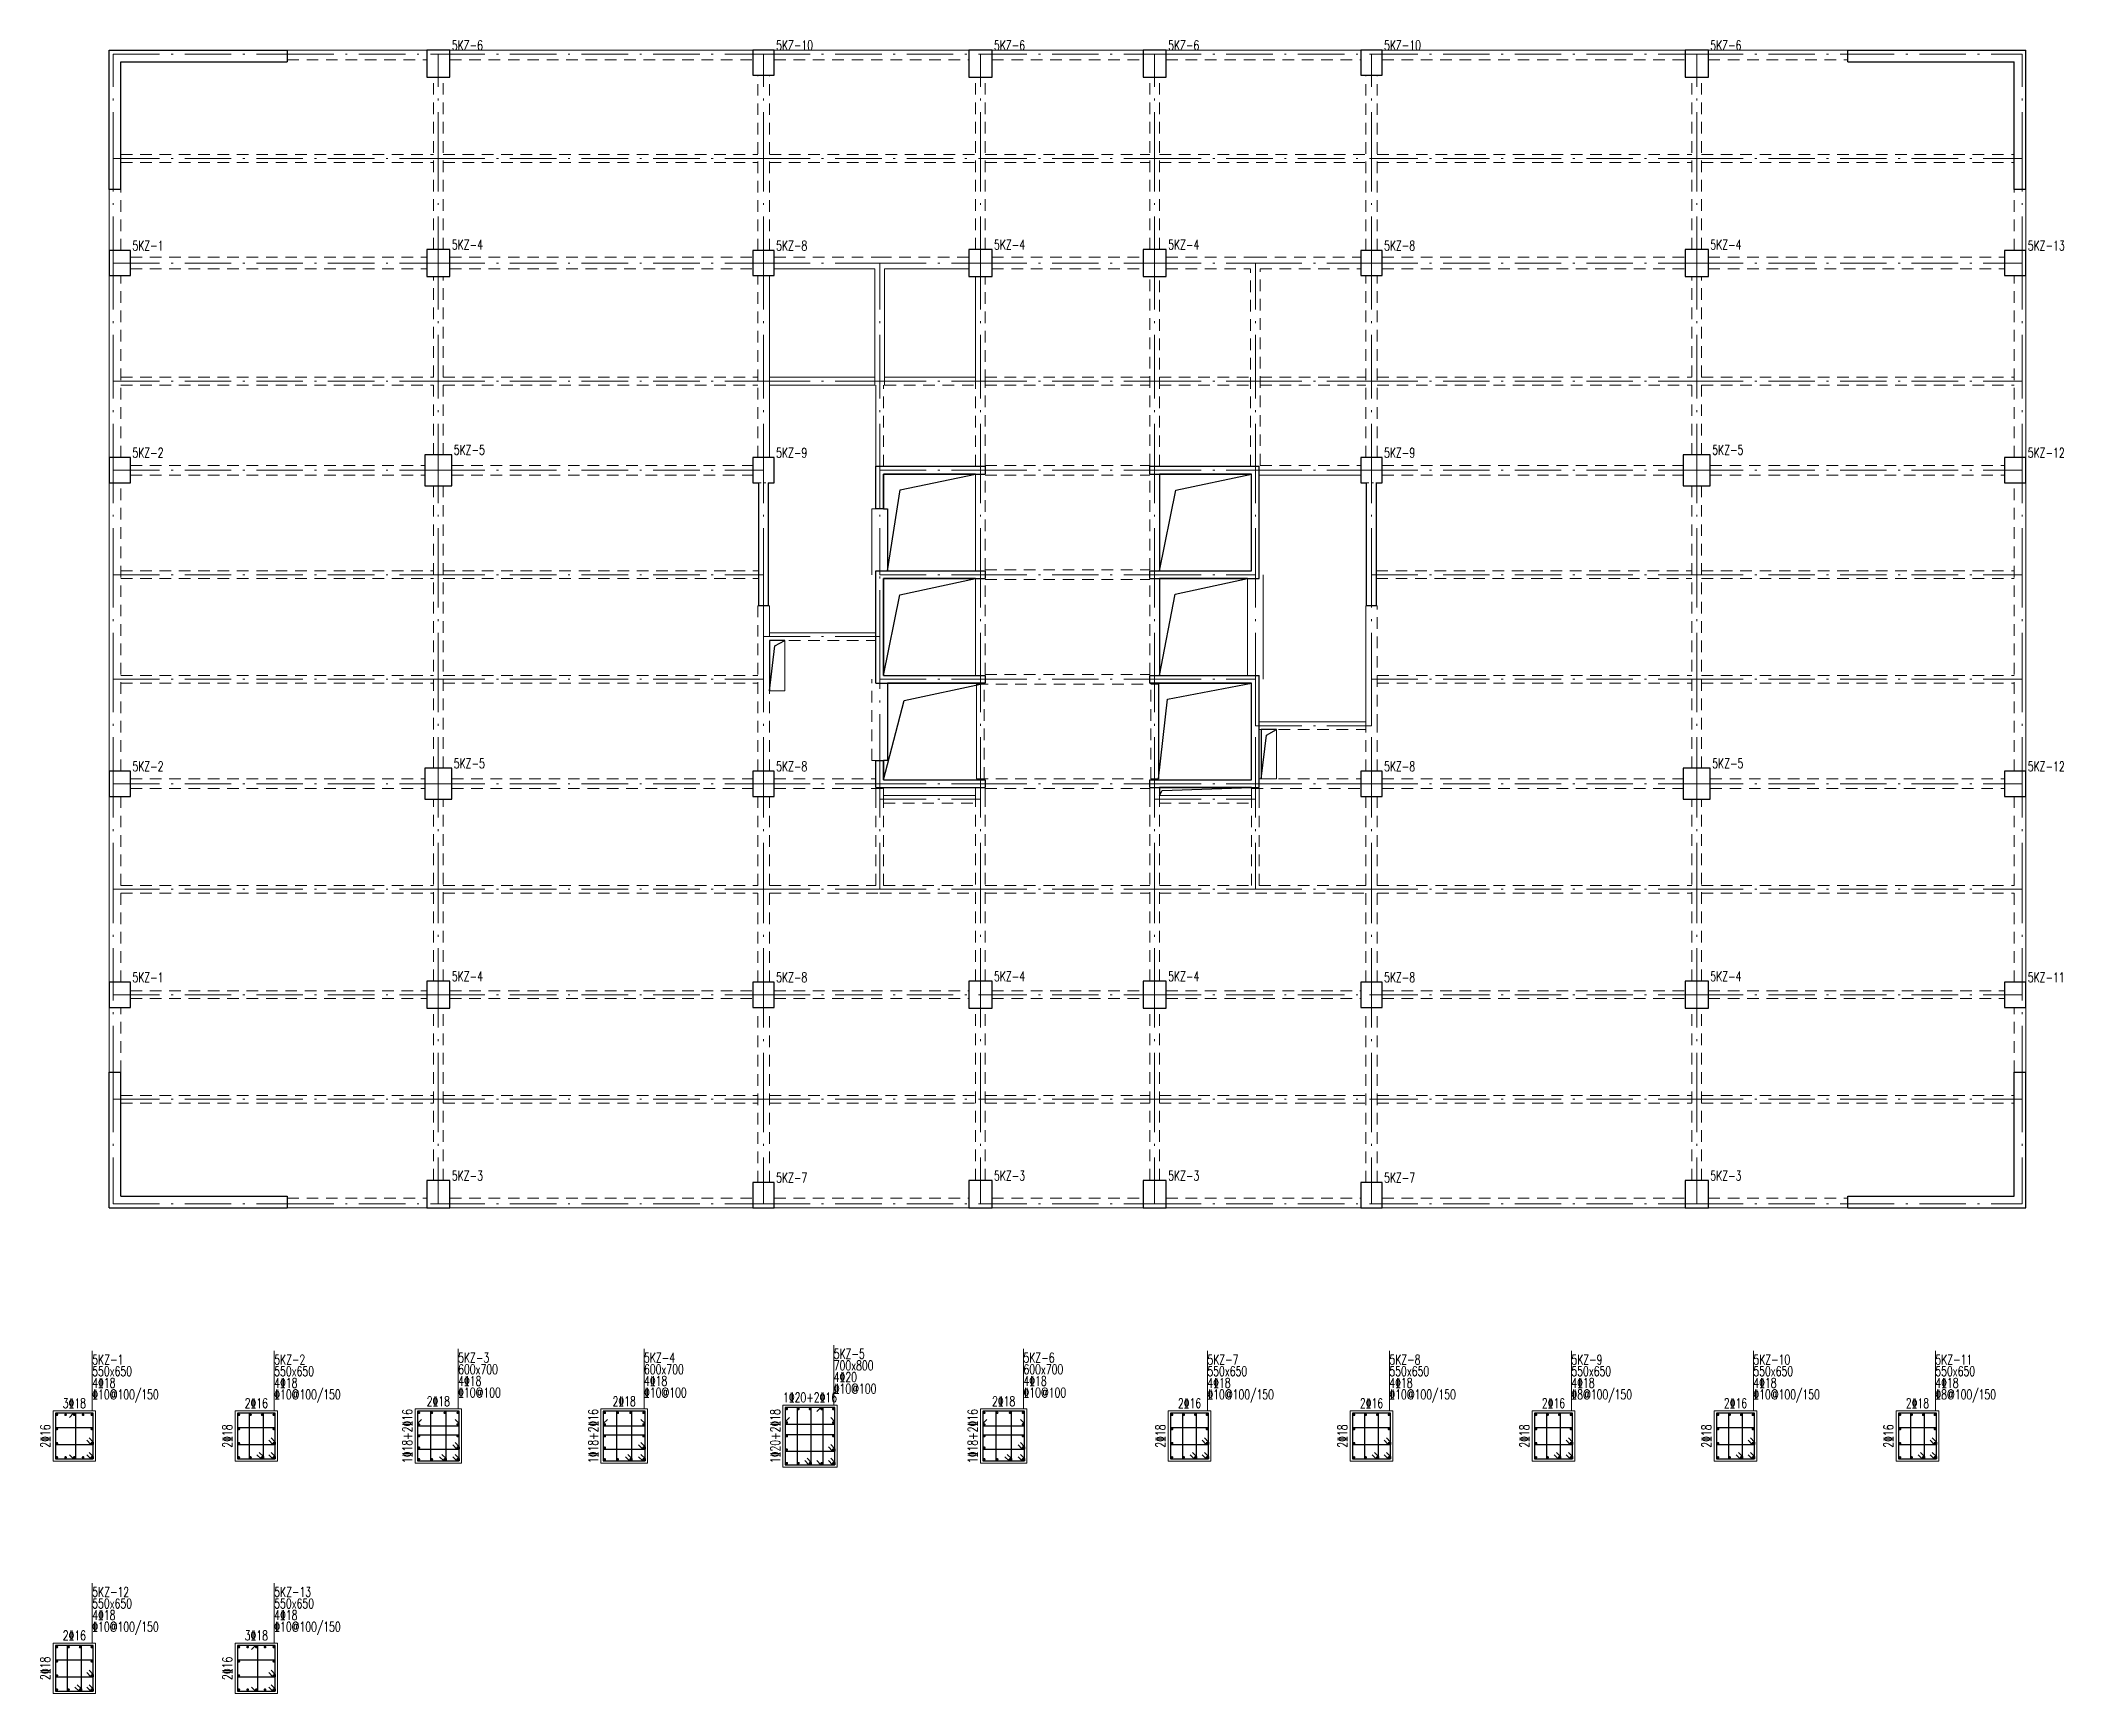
# Model space of a CAD drawing. Header units: millimetres. Extents: x 9725 to 61973, y -1050 to 41650.
import ezdxf
from ezdxf.enums import TextEntityAlignment as Align

# ---------------------------------------------------------------- set-up
doc = ezdxf.new("R2010")
doc.units = ezdxf.units.MM
for name, pattern in [('线型2', [1850, 1200, -300, 50, -300]), ('线型3', [500, 300, -200]), ('线型7', [120.000008, -30.000002, 60.000004, -30.000002])]:
    doc.linetypes.add(name, pattern=pattern)
for name, color, linetype, lineweight in [('S_Beam', 4, 'Continuous', 9), ('S_BeamDash', 134, '线型3', 9), ('S_Cl', 2, 'Continuous', 25), ('S_ClDash', 52, '线型7', 9), ('S_ColumFocus', 2, 'Continuous', 9), ('S_ColumLocal', 7, 'Continuous', 9), ('S_ConcWall', 3, 'Continuous', 25), ('S_Hole', 9, 'Continuous', 9), ('S_Net', 9, '线型2', 9), ('S_PColumHoopBar', 14, 'Continuous', 25), ('S_PColumMainBar', 14, 'Continuous', 15), ('S_PColumSect', 2, 'Continuous', 15)]:
    doc.layers.add(name, color=color, linetype=linetype, lineweight=lineweight)
doc.layers.add('洞口边线', color=7, linetype='Continuous', lineweight=25, true_color=0xc9c9c9)
doc.styles.add('hztxt', font='romand_pkpm', dxfattribs={"bigfont": 'hztxt'})

msp = doc.modelspace()

# ---------------------------------------------------------------- linework, layer by layer
at = {"layer": 'S_Beam'}
for p, q in [((16100, 41400), (19700, 41400)), ((20300, 41400), (28125, 41400)), ((28675, 41400), (33700, 41400)), ((34300, 41400), (38200, 41400)), ((38800, 41400), (43825, 41400)), ((44375, 41400), (52200, 41400)), ((52800, 41400), (56400, 41400)), ((11500, 36225), (11500, 37800)), ((61000, 36225), (61000, 37800)), ((11500, 30875), (11500, 35575)), ((28550, 32850), (28550, 35575)), ((28675, 35750), (31275, 35750)), ((31275, 32750), (31275, 35750)), ((31525, 35750), (33700, 35750)), ((31525, 32750), (31525, 35750)), ((33875, 32850), (33875, 35550)), ((61000, 30875), (61000, 35575)), ((28550, 32950), (31275, 32950)), ((31525, 32950), (33875, 32950)), ((28550, 30875), (28550, 32850)), ((28550, 32750), (31275, 32750)), ((31300, 30650), (31300, 32750)), ((33875, 27950), (33875, 30450)), ((38625, 27950), (38625, 30450)), ((41200, 30425), (43825, 30425)), ((11500, 22775), (11500, 30225)), ((61000, 22775), (61000, 30225)), ((31200, 27850), (31200, 29550)), ((31200, 29550), (31600, 29550)), ((31600, 27950), (31600, 29550)), ((33875, 25250), (33875, 27750)), ((38625, 25250), (38625, 27750)), ((40900, 25250), (40900, 27750)), ((41300, 25150), (41300, 27850)), ((28250, 27050), (28550, 27050)), ((28550, 26250), (28550, 27050)), ((43950, 23950), (43950, 27050)), ((43950, 27050), (44250, 27050)), ((28550, 26350), (31300, 26350)), ((31600, 23050), (31600, 25050)), ((33900, 22575), (33900, 25025)), ((38600, 22575), (38600, 25025)), ((41200, 24050), (43950, 24050)), ((31600, 23050), (31200, 23050)), ((11500, 17325), (11500, 22125)), ((31500, 22050), (31500, 22325)), ((31500, 22150), (33875, 22150)), ((33875, 22050), (33875, 22350)), ((38625, 22050), (38625, 22350)), ((38625, 22150), (41000, 22150)), ((41000, 22050), (41000, 22325)), ((61000, 17325), (61000, 22125)), ((11500, 15000), (11500, 16675)), ((61000, 15000), (61000, 16675)), ((16100, 11500), (19700, 11500)), ((20300, 11500), (28125, 11500)), ((28675, 11500), (33700, 11500)), ((34300, 11500), (38200, 11500)), ((38800, 11500), (43825, 11500)), ((44375, 11500), (52200, 11500)), ((52800, 11500), (56400, 11500))]:
    msp.add_line(p, q, dxfattribs=at)
at = {"layer": 'S_BeamDash'}
for p, q in [((16100, 41150), (19700, 41150)), ((20300, 41150), (28125, 41150)), ((28675, 41150), (33700, 41150)), ((34300, 41150), (38200, 41150)), ((38800, 41150), (43825, 41150)), ((44375, 41150), (52200, 41150)), ((52800, 41150), (56400, 41150)), ((19875, 36250), (19875, 40700)), ((20125, 36250), (20125, 40700)), ((28250, 36225), (28250, 40750)), ((28550, 36225), (28550, 40750)), ((33875, 36250), (33875, 40700)), ((34125, 36250), (34125, 40700)), ((38375, 36250), (38375, 40700)), ((38625, 36250), (38625, 40700)), ((43950, 36225), (43950, 40750)), ((44250, 36225), (44250, 40750)), ((52375, 36250), (52375, 40700)), ((52625, 36250), (52625, 40700)), ((11800, 38700), (19875, 38700)), ((20125, 38700), (28250, 38700)), ((28550, 38700), (33875, 38700)), ((34125, 38700), (38375, 38700)), ((38625, 38700), (43950, 38700)), ((44250, 38700), (52375, 38700)), ((52625, 38700), (60700, 38700)), ((11800, 38500), (19875, 38500)), ((20125, 38500), (28250, 38500)), ((28550, 38500), (33875, 38500)), ((34125, 38500), (38375, 38500)), ((38625, 38500), (43950, 38500)), ((44250, 38500), (52375, 38500)), ((52625, 38500), (60700, 38500)), ((11800, 36225), (11800, 37800)), ((60700, 36225), (60700, 37800)), ((11800, 30875), (11800, 35575)), ((12050, 36050), (19700, 36050)), ((12050, 35750), (19700, 35750)), ((19875, 30950), (19875, 35550)), ((20125, 30950), (20125, 35550)), ((20300, 36050), (28125, 36050)), ((20300, 35750), (28125, 35750)), ((28250, 32850), (28250, 35575)), ((28675, 36050), (31400, 36050)), ((31400, 36050), (33700, 36050)), ((34125, 32850), (34125, 35550)), ((34300, 36050), (38200, 36050)), ((34300, 35750), (38200, 35750)), ((38375, 30675), (38375, 35550)), ((38625, 30650), (38625, 35550)), ((38800, 36050), (41100, 36050)), ((38800, 35750), (40975, 35750)), ((40975, 30650), (40975, 35750)), ((41100, 36050), (43825, 36050)), ((41225, 35750), (43825, 35750)), ((41225, 30675), (41225, 35750)), ((43950, 30875), (43950, 35575)), ((44250, 30875), (44250, 35575)), ((44375, 36050), (52200, 36050)), ((44375, 35750), (52200, 35750)), ((52375, 30950), (52375, 35550)), ((52625, 30950), (52625, 35550)), ((52800, 36050), (60450, 36050)), ((52800, 35750), (60450, 35750)), ((60700, 30875), (60700, 35575)), ((11800, 32950), (19875, 32950)), ((20125, 32950), (28250, 32950)), ((34125, 32950), (38375, 32950)), ((38625, 32950), (40975, 32950)), ((41225, 32950), (43950, 32950)), ((44250, 32950), (52375, 32950)), ((52625, 32950), (60700, 32950)), ((11800, 32750), (19875, 32750)), ((20125, 32750), (28250, 32750)), ((28250, 30875), (28250, 32850)), ((31500, 30650), (31500, 32750)), ((31525, 32750), (33875, 32750)), ((33875, 30650), (33875, 32850)), ((34125, 30675), (34125, 32850)), ((34125, 32750), (38375, 32750)), ((38625, 32750), (40975, 32750)), ((41225, 32750), (43950, 32750)), ((44250, 32750), (52375, 32750)), ((52625, 32750), (60700, 32750)), ((12050, 30675), (19650, 30675)), ((12050, 30425), (19650, 30425)), ((20350, 30675), (28125, 30675)), ((20350, 30425), (28125, 30425)), ((34125, 30675), (38375, 30675)), ((34125, 30425), (38375, 30425)), ((34125, 27975), (34125, 30425)), ((38375, 27975), (38375, 30425)), ((41225, 30675), (43825, 30675)), ((44375, 30675), (52150, 30675)), ((44375, 30425), (52150, 30425)), ((52850, 30675), (60450, 30675)), ((52850, 30425), (60450, 30425)), ((11800, 22775), (11800, 30225)), ((19875, 22850), (19875, 30150)), ((20125, 22850), (20125, 30150)), ((52375, 22850), (52375, 30150)), ((52625, 22850), (52625, 30150)), ((60700, 22775), (60700, 30225)), ((11800, 27950), (19875, 27950)), ((11800, 27750), (19875, 27750)), ((20125, 27950), (28275, 27950)), ((20125, 27750), (28275, 27750)), ((34125, 27975), (38375, 27975)), ((34125, 25275), (34125, 27725)), ((34125, 27725), (38375, 27725)), ((38375, 25275), (38375, 27725)), ((44225, 27950), (52375, 27950)), ((44225, 27750), (52375, 27750)), ((52625, 27950), (60700, 27950)), ((52625, 27750), (60700, 27750)), ((28250, 26250), (28250, 27050)), ((44250, 23950), (44250, 27050)), ((28250, 22775), (28250, 26250)), ((28550, 22775), (28550, 26250)), ((28550, 26150), (31300, 26150)), ((11800, 25250), (19875, 25250)), ((20125, 25250), (28250, 25250)), ((31200, 23050), (31200, 25150)), ((34125, 25275), (38375, 25275)), ((44250, 25250), (52375, 25250)), ((52625, 25250), (60700, 25250)), ((11800, 25050), (19875, 25050)), ((20125, 25050), (28250, 25050)), ((33900, 25025), (38600, 25025)), ((34100, 22575), (34100, 25025)), ((38400, 22575), (38400, 25025)), ((44250, 25050), (52375, 25050)), ((52625, 25050), (60700, 25050)), ((41200, 23850), (43950, 23850)), ((43950, 22775), (43950, 23950)), ((44250, 22775), (44250, 23950)), ((12050, 22575), (19650, 22575)), ((20350, 22575), (28125, 22575)), ((28675, 22575), (31300, 22575)), ((33900, 22575), (38600, 22575)), ((41200, 22575), (43825, 22575)), ((44375, 22575), (52150, 22575)), ((52850, 22575), (60450, 22575)), ((11800, 17325), (11800, 22125)), ((12050, 22325), (19650, 22325)), ((19875, 17350), (19875, 22050)), ((20125, 17350), (20125, 22050)), ((20350, 22325), (28125, 22325)), ((28250, 17325), (28250, 22125)), ((28550, 17325), (28550, 22125)), ((28675, 22325), (31500, 22325)), ((31300, 22050), (31300, 22325)), ((31300, 19825), (31300, 22050)), ((31500, 19825), (31500, 22050)), ((31500, 21950), (33875, 21950)), ((33875, 17350), (33875, 22050)), ((34125, 22325), (38375, 22325)), ((34125, 22050), (34125, 22325)), ((34125, 17350), (34125, 22050)), ((38375, 22050), (38375, 22325)), ((38375, 17350), (38375, 22050)), ((38625, 17350), (38625, 22050)), ((38625, 21950), (41000, 21950)), ((41000, 22325), (43825, 22325)), ((41000, 19825), (41000, 22050)), ((41200, 22050), (41200, 22325)), ((41200, 19825), (41200, 22050)), ((43950, 17325), (43950, 22125)), ((44250, 17325), (44250, 22125)), ((44375, 22325), (52150, 22325)), ((52375, 17350), (52375, 22050)), ((52625, 17350), (52625, 22050)), ((52850, 22325), (60450, 22325)), ((60700, 17325), (60700, 22125)), ((11800, 19825), (19875, 19825)), ((11800, 19625), (19875, 19625)), ((20125, 19825), (28250, 19825)), ((20125, 19625), (28250, 19625)), ((28550, 19825), (31300, 19825)), ((28550, 19625), (31400, 19625)), ((31400, 19625), (33875, 19625)), ((31500, 19825), (33875, 19825)), ((34125, 19825), (38375, 19825)), ((34125, 19625), (38375, 19625)), ((38625, 19825), (41000, 19825)), ((38625, 19625), (41100, 19625)), ((41100, 19625), (43950, 19625)), ((41200, 19825), (43950, 19825)), ((44250, 19825), (52375, 19825)), ((44250, 19625), (52375, 19625)), ((52625, 19825), (60700, 19825)), ((52625, 19625), (60700, 19625)), ((12050, 17100), (19700, 17100)), ((12050, 16900), (19700, 16900)), ((20300, 17100), (28125, 17100)), ((20300, 16900), (28125, 16900)), ((28675, 17100), (33700, 17100)), ((28675, 16900), (33700, 16900)), ((34300, 17100), (38200, 17100)), ((34300, 16900), (38200, 16900)), ((38800, 17100), (43825, 17100)), ((38800, 16900), (43825, 16900)), ((44375, 17100), (52200, 17100)), ((44375, 16900), (52200, 16900)), ((52800, 17100), (60450, 17100)), ((52800, 16900), (60450, 16900)), ((11800, 15000), (11800, 16675)), ((19875, 12200), (19875, 16650)), ((20125, 12200), (20125, 16650)), ((28250, 12150), (28250, 16675)), ((28550, 12150), (28550, 16675)), ((33875, 12200), (33875, 16650)), ((34125, 12200), (34125, 16650)), ((38375, 12200), (38375, 16650)), ((38625, 12200), (38625, 16650)), ((43950, 12150), (43950, 16675)), ((44250, 12150), (44250, 16675)), ((52375, 12200), (52375, 16650)), ((52625, 12200), (52625, 16650)), ((60700, 15000), (60700, 16675)), ((11800, 14400), (19875, 14400)), ((11800, 14200), (19875, 14200)), ((20125, 14400), (28250, 14400)), ((20125, 14200), (28250, 14200)), ((28550, 14400), (33875, 14400)), ((28550, 14200), (33875, 14200)), ((34125, 14400), (38375, 14400)), ((34125, 14200), (38375, 14200)), ((38625, 14400), (43950, 14400)), ((38625, 14200), (43950, 14200)), ((44250, 14400), (52375, 14400)), ((44250, 14200), (52375, 14200)), ((52625, 14400), (60700, 14400)), ((52625, 14200), (60700, 14200)), ((16100, 11750), (19700, 11750)), ((20300, 11750), (28125, 11750)), ((28675, 11750), (33700, 11750)), ((34300, 11750), (38200, 11750)), ((38800, 11750), (43825, 11750)), ((44375, 11750), (52200, 11750)), ((52800, 11750), (56400, 11750))]:
    msp.add_line(p, q, dxfattribs=at)
at = {"layer": 'S_Cl'}
for points in [[(20300, 40700), (20300, 41400), (19700, 41400), (19700, 40700)], [(28675, 40750), (28675, 41400), (28125, 41400), (28125, 40750)], [(34300, 40700), (34300, 41400), (33700, 41400), (33700, 40700)], [(38800, 40700), (38800, 41400), (38200, 41400), (38200, 40700)], [(44375, 40750), (44375, 41400), (43825, 41400), (43825, 40750)], [(52800, 40700), (52800, 41400), (52200, 41400), (52200, 40700)], [(12050, 35575), (12050, 36225), (11500, 36225), (11500, 35575)], [(20300, 35550), (20300, 36250), (19700, 36250), (19700, 35550)], [(28675, 35575), (28675, 36225), (28125, 36225), (28125, 35575)], [(34300, 35550), (34300, 36250), (33700, 36250), (33700, 35550)], [(38800, 35550), (38800, 36250), (38200, 36250), (38200, 35550)], [(44375, 35575), (44375, 36225), (43825, 36225), (43825, 35575)], [(52800, 35550), (52800, 36250), (52200, 36250), (52200, 35550)], [(61000, 35575), (61000, 36225), (60450, 36225), (60450, 35575)], [(12050, 30225), (12050, 30875), (11500, 30875), (11500, 30225)], [(20350, 30150), (20350, 30950), (19650, 30950), (19650, 30150)], [(52850, 30150), (52850, 30950), (52150, 30950), (52150, 30150)], [(61000, 30225), (61000, 30875), (60450, 30875), (60450, 30225)], [(12050, 22125), (12050, 22775), (11500, 22775), (11500, 22125)], [(20350, 22050), (20350, 22850), (19650, 22850), (19650, 22050)], [(28675, 22125), (28675, 22775), (28125, 22775), (28125, 22125)], [(44375, 22125), (44375, 22775), (43825, 22775), (43825, 22125)], [(52850, 22050), (52850, 22850), (52150, 22850), (52150, 22050)], [(61000, 22125), (61000, 22775), (60450, 22775), (60450, 22125)], [(12050, 16675), (12050, 17325), (11500, 17325), (11500, 16675)], [(20300, 16650), (20300, 17350), (19700, 17350), (19700, 16650)], [(28675, 16675), (28675, 17325), (28125, 17325), (28125, 16675)], [(34300, 16650), (34300, 17350), (33700, 17350), (33700, 16650)], [(38800, 16650), (38800, 17350), (38200, 17350), (38200, 16650)], [(44375, 16675), (44375, 17325), (43825, 17325), (43825, 16675)], [(52800, 16650), (52800, 17350), (52200, 17350), (52200, 16650)], [(61000, 16675), (61000, 17325), (60450, 17325), (60450, 16675)], [(20300, 11500), (20300, 12200), (19700, 12200), (19700, 11500)], [(28675, 11500), (28675, 12150), (28125, 12150), (28125, 11500)], [(34300, 11500), (34300, 12200), (33700, 12200), (33700, 11500)], [(38800, 11500), (38800, 12200), (38200, 12200), (38200, 11500)], [(44375, 11500), (44375, 12150), (43825, 12150), (43825, 11500)], [(52800, 11500), (52800, 12200), (52200, 12200), (52200, 11500)]]:
    msp.add_lwpolyline(points, close=True, dxfattribs=at)
for points in [[(28525, 30225), (28675, 30225), (28675, 30875), (28125, 30875), (28125, 30225), (28275, 30225)], [(44225, 30225), (44375, 30225), (44375, 30875), (43825, 30875), (43825, 30225), (43975, 30225)]]:
    msp.add_lwpolyline(points, dxfattribs=at)
at = {"layer": 'S_ClDash'}
for points in [[(28275, 30225), (28525, 30225)], [(43975, 30225), (44225, 30225)]]:
    msp.add_lwpolyline(points, dxfattribs=at)
at = {"layer": 'S_ColumFocus'}
for p, q in [((20512, 6300), (20512, 7850)), ((25312, 6300), (25312, 7850)), ((30212, 6400), (30212, 7950)), ((35112, 6300), (35112, 7850)), ((11062, 6250), (11062, 7800)), ((15762, 6250), (15762, 7800)), ((39862, 6250), (39862, 7800)), ((44562, 6250), (44562, 7800)), ((49262, 6250), (49262, 7800)), ((53962, 6250), (53962, 7800)), ((58662, 6250), (58662, 7800)), ((11062, 250), (11062, 1800)), ((15762, 250), (15762, 1800))]:
    msp.add_line(p, q, dxfattribs=at)
at = {"layer": 'S_ConcWall'}
for p, q in [((11500, 41400), (16100, 41400)), ((11500, 37800), (11500, 41400)), ((16100, 41400), (16100, 41100)), ((56400, 41400), (61000, 41400)), ((56400, 41100), (56400, 41400)), ((61000, 37800), (61000, 41400)), ((11800, 41100), (16100, 41100)), ((11800, 37800), (11800, 41100)), ((56400, 41100), (60700, 41100)), ((60700, 37800), (60700, 41100)), ((11800, 37800), (11500, 37800)), ((61000, 37800), (60700, 37800)), ((31300, 30650), (34125, 30650)), ((31300, 29550), (31300, 30650)), ((31500, 30450), (34125, 30450)), ((31500, 29550), (31500, 30450)), ((34125, 30650), (34125, 30450)), ((38375, 30650), (41200, 30650)), ((38375, 30450), (38375, 30650)), ((38375, 30450), (41000, 30450)), ((41000, 27950), (41000, 30450)), ((41200, 27750), (41200, 30650)), ((28275, 27050), (28275, 30225)), ((28525, 27050), (28525, 30225)), ((43975, 27050), (43975, 30225)), ((44225, 27050), (44225, 30225)), ((31500, 29550), (31300, 29550)), ((31300, 27950), (34125, 27950)), ((31300, 25050), (31300, 27950)), ((31500, 27750), (34125, 27750)), ((31500, 25250), (31500, 27750)), ((34125, 27950), (34125, 27750)), ((38375, 27950), (41000, 27950)), ((38375, 27750), (38375, 27950)), ((38375, 27750), (41200, 27750)), ((28525, 27050), (28275, 27050)), ((44225, 27050), (43975, 27050)), ((31500, 25250), (34125, 25250)), ((34125, 25250), (34125, 25050)), ((38375, 25250), (41200, 25250)), ((38375, 25050), (38375, 25250)), ((41200, 22350), (41200, 25250)), ((31300, 25050), (34125, 25050)), ((38375, 25050), (41000, 25050)), ((41000, 22550), (41000, 25050)), ((31300, 22350), (31300, 23050)), ((31300, 23050), (31500, 23050)), ((31500, 22550), (31500, 23050)), ((31500, 22550), (34125, 22550)), ((34125, 22550), (34125, 22350)), ((38375, 22550), (41000, 22550)), ((38375, 22350), (38375, 22550)), ((31300, 22350), (34125, 22350)), ((38375, 22350), (41200, 22350)), ((11500, 11500), (11500, 15000)), ((11500, 15000), (11800, 15000)), ((11800, 11800), (11800, 15000)), ((60700, 11800), (60700, 15000)), ((60700, 15000), (61000, 15000)), ((61000, 11500), (61000, 15000)), ((11500, 11500), (16100, 11500)), ((11800, 11800), (16100, 11800)), ((16100, 11800), (16100, 11500)), ((56400, 11800), (60700, 11800)), ((56400, 11500), (56400, 11800)), ((56400, 11500), (61000, 11500))]:
    msp.add_line(p, q, dxfattribs=at)
at = {"layer": 'S_Hole'}
for points in [[(31500, 29550), (31600, 29550), (31600, 27950), (33875, 27950), (33875, 30450), (31500, 30450), (31500, 29550)], [(38625, 27950), (41000, 27950), (41000, 30450), (38625, 30450), (38625, 27950)], [(31500, 25250), (33875, 25250), (33875, 27750), (31500, 27750), (31500, 25250)], [(38625, 25250), (40900, 25250), (40900, 27750), (38625, 27750), (38625, 25250)], [(28950, 24850), (28950, 26150), (28550, 26150), (28550, 24850), (28950, 24850)], [(31600, 23050), (31500, 23050), (31500, 22550), (34125, 22550), (33900, 22575), (33900, 25025), (34125, 25050), (31600, 25050), (31600, 23050)], [(38600, 22575), (38375, 22550), (41000, 22550), (41000, 25050), (38375, 25050), (38600, 25025), (38600, 22575)], [(41250, 22575), (41650, 22575), (41650, 23850), (41250, 23850), (41250, 22575)], [(31500, 22150), (33875, 22150), (33875, 22350), (31300, 22350), (31500, 22325), (31500, 22150)], [(38625, 22150), (41000, 22150), (41000, 22350), (38625, 22350), (38625, 22150)]]:
    msp.add_lwpolyline(points, close=True, dxfattribs=at)
at = {"layer": 'S_Net'}
for p, q in [((11600, 41300), (16100, 41300)), ((11600, 38600), (11600, 41300)), ((16100, 41300), (20000, 41300)), ((20000, 41300), (28400, 41300)), ((20000, 38600), (20000, 41300)), ((28400, 41300), (34000, 41300)), ((28400, 38600), (28400, 41300)), ((34000, 41300), (38500, 41300)), ((34000, 38600), (34000, 41300)), ((38500, 41300), (44100, 41300)), ((38500, 38600), (38500, 41300)), ((44100, 41300), (52500, 41300)), ((44100, 38600), (44100, 41300)), ((52500, 41300), (56400, 41300)), ((52500, 38600), (52500, 41300)), ((56400, 41300), (60900, 41300)), ((60900, 38600), (60900, 41300)), ((11600, 38600), (20000, 38600)), ((11600, 37800), (11600, 38600)), ((20000, 35900), (20000, 38600)), ((20000, 38600), (28400, 38600)), ((28400, 35900), (28400, 38600)), ((28400, 38600), (34000, 38600)), ((34000, 35900), (34000, 38600)), ((34000, 38600), (38500, 38600)), ((38500, 35900), (38500, 38600)), ((38500, 38600), (44100, 38600)), ((44100, 35900), (44100, 38600)), ((44100, 38600), (52500, 38600)), ((52500, 35900), (52500, 38600)), ((52500, 38600), (60900, 38600)), ((60900, 37800), (60900, 38600)), ((11600, 35900), (11600, 37800)), ((60900, 35900), (60900, 37800)), ((11600, 35900), (20000, 35900)), ((11600, 32850), (11600, 35900)), ((20000, 35900), (28400, 35900)), ((20000, 32850), (20000, 35900)), ((28400, 35900), (31400, 35900)), ((28400, 32850), (28400, 35900)), ((31400, 35900), (34000, 35900)), ((31400, 32850), (31400, 35900)), ((34000, 35900), (38500, 35900)), ((34000, 32850), (34000, 35900)), ((38500, 35900), (41100, 35900)), ((38500, 32850), (38500, 35900)), ((41100, 35900), (44100, 35900)), ((41100, 32850), (41100, 35900)), ((44100, 35900), (52500, 35900)), ((44100, 32850), (44100, 35900)), ((52500, 35900), (60900, 35900)), ((52500, 32850), (52500, 35900)), ((60900, 32850), (60900, 35900)), ((11600, 30550), (11600, 32850)), ((11600, 32850), (20000, 32850)), ((20000, 30550), (20000, 32850)), ((20000, 32850), (28400, 32850)), ((28400, 30550), (28400, 32850)), ((28400, 32850), (31400, 32850)), ((31400, 32850), (34000, 32850)), ((31400, 30550), (31400, 32850)), ((34000, 30550), (34000, 32850)), ((34000, 32850), (38500, 32850)), ((38500, 30550), (38500, 32850)), ((38500, 32850), (41100, 32850)), ((41100, 30550), (41100, 32850)), ((41100, 32850), (44100, 32850)), ((44100, 30550), (44100, 32850)), ((44100, 32850), (52500, 32850)), ((52500, 30550), (52500, 32850)), ((52500, 32850), (60900, 32850)), ((60900, 30550), (60900, 32850)), ((11600, 30550), (20000, 30550)), ((11600, 27850), (11600, 30550)), ((20000, 30550), (28400, 30550)), ((20000, 27850), (20000, 30550)), ((28400, 27850), (28400, 30550)), ((31400, 30550), (34000, 30550)), ((31400, 29550), (31400, 30550)), ((34000, 30550), (38500, 30550)), ((34000, 27850), (34000, 30550)), ((38500, 30550), (41100, 30550)), ((38500, 27850), (38500, 30550)), ((41100, 30550), (44100, 30550)), ((41100, 27850), (41100, 30550)), ((44100, 30550), (52500, 30550)), ((44100, 27850), (44100, 30550)), ((52500, 30550), (60900, 30550)), ((52500, 27850), (52500, 30550)), ((60900, 27850), (60900, 30550)), ((31400, 27850), (31400, 29550)), ((11600, 27850), (20000, 27850)), ((11600, 25150), (11600, 27850)), ((20000, 27850), (28400, 27850)), ((20000, 25150), (20000, 27850)), ((28400, 27050), (28400, 27850)), ((31400, 27850), (34000, 27850)), ((31400, 26250), (31400, 27850)), ((34000, 25150), (34000, 27850)), ((34000, 27850), (38500, 27850)), ((38500, 27850), (41100, 27850)), ((38500, 25150), (38500, 27850)), ((41100, 25150), (41100, 27850)), ((44100, 27850), (52500, 27850)), ((44100, 27050), (44100, 27850)), ((52500, 25150), (52500, 27850)), ((52500, 27850), (60900, 27850)), ((60900, 25150), (60900, 27850)), ((28400, 26250), (28400, 27050)), ((44100, 25150), (44100, 27050)), ((28400, 26250), (31400, 26250)), ((28400, 25150), (28400, 26250)), ((31400, 25150), (31400, 26250)), ((11600, 22450), (11600, 25150)), ((11600, 25150), (20000, 25150)), ((20000, 22450), (20000, 25150)), ((20000, 25150), (28400, 25150)), ((28400, 22450), (28400, 25150)), ((31400, 25150), (34000, 25150)), ((31400, 23050), (31400, 25150)), ((34000, 22450), (34000, 25150)), ((34000, 25150), (38500, 25150)), ((38500, 22450), (38500, 25150)), ((38500, 25150), (41100, 25150)), ((41100, 23950), (41100, 25150)), ((44100, 23950), (44100, 25150)), ((44100, 25150), (52500, 25150)), ((52500, 22450), (52500, 25150)), ((52500, 25150), (60900, 25150)), ((60900, 22450), (60900, 25150)), ((41100, 22450), (41100, 23950)), ((41100, 23950), (44100, 23950)), ((44100, 22450), (44100, 23950)), ((31400, 22450), (31400, 23050)), ((11600, 22450), (20000, 22450)), ((11600, 19725), (11600, 22450)), ((20000, 22450), (28400, 22450)), ((20000, 19725), (20000, 22450)), ((28400, 22450), (31400, 22450)), ((28400, 19725), (28400, 22450)), ((31400, 22450), (34000, 22450)), ((31400, 22050), (31400, 22450)), ((31400, 19725), (31400, 22050)), ((31400, 22050), (34000, 22050)), ((34000, 22450), (38500, 22450)), ((34000, 22050), (34000, 22450)), ((34000, 19725), (34000, 22050)), ((38500, 22450), (41100, 22450)), ((38500, 22050), (38500, 22450)), ((38500, 19725), (38500, 22050)), ((38500, 22050), (41100, 22050)), ((41100, 22450), (44100, 22450)), ((41100, 22050), (41100, 22450)), ((41100, 19725), (41100, 22050)), ((44100, 22450), (52500, 22450)), ((44100, 19725), (44100, 22450)), ((52500, 22450), (60900, 22450)), ((52500, 19725), (52500, 22450)), ((60900, 19725), (60900, 22450)), ((11600, 17000), (11600, 19725)), ((11600, 19725), (20000, 19725)), ((20000, 17000), (20000, 19725)), ((20000, 19725), (28400, 19725)), ((28400, 17000), (28400, 19725)), ((28400, 19725), (31400, 19725)), ((31400, 19725), (34000, 19725)), ((34000, 17000), (34000, 19725)), ((34000, 19725), (38500, 19725)), ((38500, 17000), (38500, 19725)), ((38500, 19725), (41100, 19725)), ((41100, 19725), (44100, 19725)), ((44100, 17000), (44100, 19725)), ((44100, 19725), (52500, 19725)), ((52500, 17000), (52500, 19725)), ((52500, 19725), (60900, 19725)), ((60900, 17000), (60900, 19725)), ((11600, 17000), (20000, 17000)), ((11600, 15000), (11600, 17000)), ((20000, 17000), (28400, 17000)), ((20000, 14300), (20000, 17000)), ((28400, 17000), (34000, 17000)), ((28400, 14300), (28400, 17000)), ((34000, 17000), (38500, 17000)), ((34000, 14300), (34000, 17000)), ((38500, 17000), (44100, 17000)), ((38500, 14300), (38500, 17000)), ((44100, 17000), (52500, 17000)), ((44100, 14300), (44100, 17000)), ((52500, 17000), (60900, 17000)), ((52500, 14300), (52500, 17000)), ((60900, 15000), (60900, 17000)), ((11600, 14300), (11600, 15000)), ((60900, 14300), (60900, 15000)), ((11600, 11600), (11600, 14300)), ((11600, 14300), (20000, 14300)), ((20000, 11600), (20000, 14300)), ((20000, 14300), (28400, 14300)), ((28400, 11600), (28400, 14300)), ((28400, 14300), (34000, 14300)), ((34000, 11600), (34000, 14300)), ((34000, 14300), (38500, 14300)), ((38500, 11600), (38500, 14300)), ((38500, 14300), (44100, 14300)), ((44100, 11600), (44100, 14300)), ((44100, 14300), (52500, 14300)), ((52500, 11600), (52500, 14300)), ((52500, 14300), (60900, 14300)), ((60900, 11600), (60900, 14300)), ((11600, 11600), (16100, 11600)), ((16100, 11600), (20000, 11600)), ((20000, 11600), (28400, 11600)), ((28400, 11600), (34000, 11600)), ((34000, 11600), (38500, 11600)), ((38500, 11600), (44100, 11600)), ((44100, 11600), (52500, 11600)), ((52500, 11600), (56400, 11600)), ((56400, 11600), (60900, 11600))]:
    msp.add_line(p, q, dxfattribs=at)
at = {"layer": 'S_PColumHoopBar'}
for points in [[(30074, 4966), (30180, 4860), (30240, 4860), (30240, 4920), (30240, 4860), (30240, 6340), (28960, 6340), (28960, 4860), (30180, 4860), (30240, 4860), (30240, 4920), (30134, 5026)], [(29464, 4966), (29570, 4860), (29630, 4860), (29630, 4920), (29630, 4860), (29630, 6340), (29265, 6340), (29265, 4860), (29570, 4860), (29630, 4860), (29630, 4920), (29524, 5026)], [(29776, 4966), (29882, 4860), (29942, 4860), (29942, 6340), (29882, 6340), (29776, 6234)], [(10924, 5116), (11030, 5010), (11090, 5010), (11090, 5070), (11090, 5010), (11090, 6190), (10110, 6190), (10110, 5010), (11030, 5010), (11090, 5010), (11090, 5070), (10984, 5176)], [(10924, 5491), (11030, 5385), (11090, 5385), (11090, 5445), (11090, 5385), (11090, 5815), (10110, 5815), (10110, 5385), (11030, 5385), (11090, 5385), (11090, 5445), (10984, 5551)], [(10474, 5116), (10580, 5010), (10640, 5010), (10640, 6190), (10580, 6190), (10474, 6084)], [(15624, 5116), (15730, 5010), (15790, 5010), (15790, 5070), (15790, 5010), (15790, 6190), (14810, 6190), (14810, 5010), (15730, 5010), (15790, 5010), (15790, 5070), (15684, 5176)], [(15624, 5491), (15730, 5385), (15790, 5385), (15790, 5445), (15790, 5385), (15790, 5815), (14810, 5815), (14810, 5385), (15730, 5385), (15790, 5385), (15790, 5445), (15684, 5551)], [(15316, 5116), (15422, 5010), (15482, 5010), (15482, 5070), (15482, 5010), (15482, 6190), (15118, 6190), (15118, 5010), (15422, 5010), (15482, 5010), (15482, 5070), (15376, 5176)], [(20374, 5066), (20480, 4960), (20540, 4960), (20540, 5020), (20540, 4960), (20540, 6240), (19460, 6240), (19460, 4960), (20480, 4960), (20540, 4960), (20540, 5020), (20434, 5126)], [(19566, 6029), (19460, 5922), (19460, 5862), (20540, 5862), (20540, 5922), (20434, 6029)], [(20033, 5066), (20139, 4960), (20199, 4960), (20199, 5020), (20199, 4960), (20199, 6240), (19801, 6240), (19801, 4960), (20139, 4960), (20199, 4960), (20199, 5020), (20093, 5126)], [(25174, 5066), (25280, 4960), (25340, 4960), (25340, 5020), (25340, 4960), (25340, 6240), (24260, 6240), (24260, 4960), (25280, 4960), (25340, 4960), (25340, 5020), (25234, 5126)], [(24366, 6029), (24260, 5922), (24260, 5862), (25340, 5862), (25340, 5922), (25234, 6029)], [(24833, 5066), (24939, 4960), (24999, 4960), (24999, 5020), (24999, 4960), (24999, 6240), (24601, 6240), (24601, 4960), (24939, 4960), (24999, 4960), (24999, 5020), (24893, 5126)], [(29066, 6079), (28960, 5972), (28960, 5912), (30240, 5912), (30240, 5972), (30134, 6079)], [(34974, 5066), (35080, 4960), (35140, 4960), (35140, 5020), (35140, 4960), (35140, 6240), (34060, 6240), (34060, 4960), (35080, 4960), (35140, 4960), (35140, 5020), (35034, 5126)], [(34166, 6029), (34060, 5922), (34060, 5862), (35140, 5862), (35140, 5922), (35034, 6029)], [(34633, 5066), (34739, 4960), (34799, 4960), (34799, 5020), (34799, 4960), (34799, 6240), (34401, 6240), (34401, 4960), (34739, 4960), (34799, 4960), (34799, 5020), (34693, 5126)], [(39724, 5116), (39830, 5010), (39890, 5010), (39890, 5070), (39890, 5010), (39890, 6190), (38910, 6190), (38910, 5010), (39830, 5010), (39890, 5010), (39890, 5070), (39784, 5176)], [(39724, 5491), (39830, 5385), (39890, 5385), (39890, 5445), (39890, 5385), (39890, 5815), (38910, 5815), (38910, 5385), (39830, 5385), (39890, 5385), (39890, 5445), (39784, 5551)], [(39416, 5116), (39522, 5010), (39582, 5010), (39582, 5070), (39582, 5010), (39582, 6190), (39218, 6190), (39218, 5010), (39522, 5010), (39582, 5010), (39582, 5070), (39476, 5176)], [(44424, 5116), (44530, 5010), (44590, 5010), (44590, 5070), (44590, 5010), (44590, 6190), (43610, 6190), (43610, 5010), (44530, 5010), (44590, 5010), (44590, 5070), (44484, 5176)], [(44424, 5491), (44530, 5385), (44590, 5385), (44590, 5445), (44590, 5385), (44590, 5815), (43610, 5815), (43610, 5385), (44530, 5385), (44590, 5385), (44590, 5445), (44484, 5551)], [(44116, 5116), (44222, 5010), (44282, 5010), (44282, 5070), (44282, 5010), (44282, 6190), (43918, 6190), (43918, 5010), (44222, 5010), (44282, 5010), (44282, 5070), (44176, 5176)], [(49124, 5116), (49230, 5010), (49290, 5010), (49290, 5070), (49290, 5010), (49290, 6190), (48310, 6190), (48310, 5010), (49230, 5010), (49290, 5010), (49290, 5070), (49184, 5176)], [(49124, 5491), (49230, 5385), (49290, 5385), (49290, 5445), (49290, 5385), (49290, 5815), (48310, 5815), (48310, 5385), (49230, 5385), (49290, 5385), (49290, 5445), (49184, 5551)], [(48816, 5116), (48922, 5010), (48982, 5010), (48982, 5070), (48982, 5010), (48982, 6190), (48618, 6190), (48618, 5010), (48922, 5010), (48982, 5010), (48982, 5070), (48876, 5176)], [(53824, 5116), (53930, 5010), (53990, 5010), (53990, 5070), (53990, 5010), (53990, 6190), (53010, 6190), (53010, 5010), (53930, 5010), (53990, 5010), (53990, 5070), (53884, 5176)], [(53824, 5491), (53930, 5385), (53990, 5385), (53990, 5445), (53990, 5385), (53990, 5815), (53010, 5815), (53010, 5385), (53930, 5385), (53990, 5385), (53990, 5445), (53884, 5551)], [(53516, 5116), (53622, 5010), (53682, 5010), (53682, 5070), (53682, 5010), (53682, 6190), (53318, 6190), (53318, 5010), (53622, 5010), (53682, 5010), (53682, 5070), (53576, 5176)], [(58524, 5116), (58630, 5010), (58690, 5010), (58690, 5070), (58690, 5010), (58690, 6190), (57710, 6190), (57710, 5010), (58630, 5010), (58690, 5010), (58690, 5070), (58584, 5176)], [(58524, 5491), (58630, 5385), (58690, 5385), (58690, 5445), (58690, 5385), (58690, 5815), (57710, 5815), (57710, 5385), (58630, 5385), (58690, 5385), (58690, 5445), (58584, 5551)], [(58216, 5116), (58322, 5010), (58382, 5010), (58382, 5070), (58382, 5010), (58382, 6190), (58018, 6190), (58018, 5010), (58322, 5010), (58382, 5010), (58382, 5070), (58276, 5176)], [(20374, 5372), (20480, 5266), (20540, 5266), (20540, 5326), (20540, 5266), (20540, 5628), (19460, 5628), (19460, 5266), (20480, 5266), (20540, 5266), (20540, 5326), (20434, 5432)], [(25174, 5372), (25280, 5266), (25340, 5266), (25340, 5326), (25340, 5266), (25340, 5628), (24260, 5628), (24260, 5266), (25280, 5266), (25340, 5266), (25340, 5326), (25234, 5432)], [(30074, 5321), (30180, 5215), (30240, 5215), (30240, 5275), (30240, 5215), (30240, 5630), (28960, 5630), (28960, 5215), (30180, 5215), (30240, 5215), (30240, 5275), (30134, 5381)], [(34974, 5372), (35080, 5266), (35140, 5266), (35140, 5326), (35140, 5266), (35140, 5628), (34060, 5628), (34060, 5266), (35080, 5266), (35140, 5266), (35140, 5326), (35034, 5432)], [(10924, -884), (11030, -990), (11090, -990), (11090, -930), (11090, -990), (11090, 190), (10110, 190), (10110, -990), (11030, -990), (11090, -990), (11090, -930), (10984, -824)], [(10616, -884), (10722, -990), (10782, -990), (10782, -930), (10782, -990), (10782, 190), (10418, 190), (10418, -990), (10722, -990), (10782, -990), (10782, -930), (10676, -824)], [(15624, -884), (15730, -990), (15790, -990), (15790, -930), (15790, -990), (15790, 190), (14810, 190), (14810, -990), (15730, -990), (15790, -990), (15790, -930), (15684, -824)], [(15174, -884), (15280, -990), (15340, -990), (15340, 190), (15280, 190), (15174, 84)], [(10924, -509), (11030, -615), (11090, -615), (11090, -555), (11090, -615), (11090, -185), (10110, -185), (10110, -615), (11030, -615), (11090, -615), (11090, -555), (10984, -449)], [(15624, -509), (15730, -615), (15790, -615), (15790, -555), (15790, -615), (15790, -185), (14810, -185), (14810, -615), (15730, -615), (15790, -615), (15790, -555), (15684, -449)]]:
    msp.add_lwpolyline(points, dxfattribs=at)
at = {"layer": 'S_PColumMainBar', "linetype": 'Continuous', "const_width": 35}
for points in [[(29016, 6301, 1), (28982, 6301, 1)], [(29317, 6301, 1), (29282, 6301, 1)], [(29618, 6301, 1), (29582, 6301, 1)], [(29918, 6301, 1), (29883, 6301, 1)], [(30218, 6301, 1), (30184, 6301, 1)], [(10166, 6151, 1), (10132, 6151, 1)], [(10166, 5784, 1), (10132, 5784, 1)], [(10392, 6151, 1), (10357, 6151, 1)], [(10618, 6151, 1), (10582, 6151, 1)], [(10843, 6151, 1), (10808, 6151, 1)], [(11068, 6151, 1), (11034, 6151, 1)], [(11068, 5784, 1), (11034, 5784, 1)], [(14866, 6151, 1), (14832, 6151, 1)], [(14866, 5784, 1), (14832, 5784, 1)], [(15167, 6151, 1), (15132, 6151, 1)], [(15468, 6151, 1), (15433, 6151, 1)], [(15768, 6151, 1), (15734, 6151, 1)], [(15768, 5784, 1), (15734, 5784, 1)], [(19516, 6201, 1), (19482, 6201, 1)], [(19516, 5900, 1), (19482, 5900, 1)], [(19850, 6201, 1), (19816, 6201, 1)], [(20184, 6201, 1), (20150, 6201, 1)], [(20518, 6201, 1), (20484, 6201, 1)], [(20518, 5900, 1), (20484, 5900, 1)], [(24316, 6201, 1), (24282, 6201, 1)], [(24316, 5900, 1), (24282, 5900, 1)], [(24650, 6201, 1), (24616, 6201, 1)], [(24984, 6201, 1), (24950, 6201, 1)], [(25318, 6201, 1), (25284, 6201, 1)], [(25318, 5900, 1), (25284, 5900, 1)], [(29016, 5950, 1), (28982, 5950, 1)], [(30218, 5950, 1), (30184, 5950, 1)], [(34116, 6201, 1), (34082, 6201, 1)], [(34116, 5900, 1), (34082, 5900, 1)], [(34450, 6201, 1), (34416, 6201, 1)], [(34784, 6201, 1), (34750, 6201, 1)], [(35118, 6201, 1), (35084, 6201, 1)], [(35118, 5900, 1), (35084, 5900, 1)], [(38966, 6151, 1), (38932, 6151, 1)], [(38966, 5784, 1), (38932, 5784, 1)], [(39267, 6151, 1), (39232, 6151, 1)], [(39568, 6151, 1), (39533, 6151, 1)], [(39868, 6151, 1), (39834, 6151, 1)], [(39868, 5784, 1), (39834, 5784, 1)], [(43666, 6151, 1), (43632, 6151, 1)], [(43666, 5784, 1), (43632, 5784, 1)], [(43967, 6151, 1), (43932, 6151, 1)], [(44268, 6151, 1), (44233, 6151, 1)], [(44568, 6151, 1), (44534, 6151, 1)], [(44568, 5784, 1), (44534, 5784, 1)], [(48366, 6151, 1), (48332, 6151, 1)], [(48366, 5784, 1), (48332, 5784, 1)], [(48667, 6151, 1), (48632, 6151, 1)], [(48968, 6151, 1), (48933, 6151, 1)], [(49268, 6151, 1), (49234, 6151, 1)], [(49268, 5784, 1), (49234, 5784, 1)], [(53066, 6151, 1), (53032, 6151, 1)], [(53066, 5784, 1), (53032, 5784, 1)], [(53367, 6151, 1), (53332, 6151, 1)], [(53668, 6151, 1), (53633, 6151, 1)], [(53968, 6151, 1), (53934, 6151, 1)], [(53968, 5784, 1), (53934, 5784, 1)], [(57766, 6151, 1), (57732, 6151, 1)], [(57766, 5784, 1), (57732, 5784, 1)], [(58067, 6151, 1), (58032, 6151, 1)], [(58368, 6151, 1), (58333, 6151, 1)], [(58668, 6151, 1), (58634, 6151, 1)], [(58668, 5784, 1), (58634, 5784, 1)], [(10166, 5416, 1), (10132, 5416, 1)], [(11068, 5416, 1), (11034, 5416, 1)], [(14866, 5416, 1), (14832, 5416, 1)], [(15768, 5416, 1), (15734, 5416, 1)], [(19516, 5600, 1), (19482, 5600, 1)], [(19516, 5300, 1), (19482, 5300, 1)], [(20518, 5600, 1), (20484, 5600, 1)], [(20518, 5300, 1), (20484, 5300, 1)], [(24316, 5600, 1), (24282, 5600, 1)], [(24316, 5300, 1), (24282, 5300, 1)], [(25318, 5600, 1), (25284, 5600, 1)], [(25318, 5300, 1), (25284, 5300, 1)], [(29016, 5600, 1), (28982, 5600, 1)], [(29016, 5250, 1), (28982, 5250, 1)], [(30218, 5600, 1), (30184, 5600, 1)], [(30218, 5250, 1), (30184, 5250, 1)], [(34116, 5600, 1), (34082, 5600, 1)], [(34116, 5300, 1), (34082, 5300, 1)], [(35118, 5600, 1), (35084, 5600, 1)], [(35118, 5300, 1), (35084, 5300, 1)], [(38966, 5416, 1), (38932, 5416, 1)], [(39868, 5416, 1), (39834, 5416, 1)], [(43666, 5416, 1), (43632, 5416, 1)], [(44568, 5416, 1), (44534, 5416, 1)], [(48366, 5416, 1), (48332, 5416, 1)], [(49268, 5416, 1), (49234, 5416, 1)], [(53066, 5416, 1), (53032, 5416, 1)], [(53968, 5416, 1), (53934, 5416, 1)], [(57766, 5416, 1), (57732, 5416, 1)], [(58668, 5416, 1), (58634, 5416, 1)], [(10166, 5049, 1), (10132, 5049, 1)], [(10392, 5049, 1), (10357, 5049, 1)], [(10618, 5049, 1), (10582, 5049, 1)], [(10843, 5049, 1), (10808, 5049, 1)], [(11068, 5049, 1), (11034, 5049, 1)], [(14866, 5049, 1), (14832, 5049, 1)], [(15167, 5049, 1), (15132, 5049, 1)], [(15468, 5049, 1), (15433, 5049, 1)], [(15768, 5049, 1), (15734, 5049, 1)], [(19516, 4999, 1), (19482, 4999, 1)], [(19850, 4999, 1), (19816, 4999, 1)], [(20184, 4999, 1), (20150, 4999, 1)], [(20518, 4999, 1), (20484, 4999, 1)], [(24316, 4999, 1), (24282, 4999, 1)], [(24650, 4999, 1), (24616, 4999, 1)], [(24984, 4999, 1), (24950, 4999, 1)], [(25318, 4999, 1), (25284, 4999, 1)], [(29016, 4899, 1), (28982, 4899, 1)], [(29317, 4899, 1), (29282, 4899, 1)], [(29618, 4899, 1), (29582, 4899, 1)], [(29918, 4899, 1), (29883, 4899, 1)], [(30218, 4899, 1), (30184, 4899, 1)], [(34116, 4999, 1), (34082, 4999, 1)], [(34450, 4999, 1), (34416, 4999, 1)], [(34784, 4999, 1), (34750, 4999, 1)], [(35118, 4999, 1), (35084, 4999, 1)], [(38966, 5049, 1), (38932, 5049, 1)], [(39267, 5049, 1), (39232, 5049, 1)], [(39568, 5049, 1), (39533, 5049, 1)], [(39868, 5049, 1), (39834, 5049, 1)], [(43666, 5049, 1), (43632, 5049, 1)], [(43967, 5049, 1), (43932, 5049, 1)], [(44268, 5049, 1), (44233, 5049, 1)], [(44568, 5049, 1), (44534, 5049, 1)], [(48366, 5049, 1), (48332, 5049, 1)], [(48667, 5049, 1), (48632, 5049, 1)], [(48968, 5049, 1), (48933, 5049, 1)], [(49268, 5049, 1), (49234, 5049, 1)], [(53066, 5049, 1), (53032, 5049, 1)], [(53367, 5049, 1), (53332, 5049, 1)], [(53668, 5049, 1), (53633, 5049, 1)], [(53968, 5049, 1), (53934, 5049, 1)], [(57766, 5049, 1), (57732, 5049, 1)], [(58067, 5049, 1), (58032, 5049, 1)], [(58368, 5049, 1), (58333, 5049, 1)], [(58668, 5049, 1), (58634, 5049, 1)], [(10166, 151, 1), (10132, 151, 1)], [(10467, 151, 1), (10432, 151, 1)], [(10768, 151, 1), (10733, 151, 1)], [(11068, 151, 1), (11034, 151, 1)], [(14866, 151, 1), (14832, 151, 1)], [(15092, 151, 1), (15057, 151, 1)], [(15318, 151, 1), (15282, 151, 1)], [(15543, 151, 1), (15508, 151, 1)], [(15768, 151, 1), (15734, 151, 1)], [(10166, -216, 1), (10132, -216, 1)], [(11068, -216, 1), (11034, -216, 1)], [(14866, -216, 1), (14832, -216, 1)], [(15768, -216, 1), (15734, -216, 1)], [(10166, -584, 1), (10132, -584, 1)], [(10166, -951, 1), (10132, -951, 1)], [(10467, -951, 1), (10432, -951, 1)], [(10768, -951, 1), (10733, -951, 1)], [(11068, -584, 1), (11034, -584, 1)], [(11068, -951, 1), (11034, -951, 1)], [(14866, -584, 1), (14832, -584, 1)], [(14866, -951, 1), (14832, -951, 1)], [(15092, -951, 1), (15057, -951, 1)], [(15318, -951, 1), (15282, -951, 1)], [(15543, -951, 1), (15508, -951, 1)], [(15768, -584, 1), (15734, -584, 1)], [(15768, -951, 1), (15734, -951, 1)]]:
    msp.add_lwpolyline(points, format="xyb", close=True, dxfattribs=at)
at = {"layer": 'S_PColumSect', "linetype": 'Continuous'}
for points in [[(19400, 4900), (20600, 4900), (20600, 6300), (19400, 6300)], [(24200, 4900), (25400, 4900), (25400, 6300), (24200, 6300)], [(28900, 4800), (30300, 4800), (30300, 6400), (28900, 6400)], [(34000, 4900), (35200, 4900), (35200, 6300), (34000, 6300)], [(10050, 4950), (11150, 4950), (11150, 6250), (10050, 6250)], [(14750, 4950), (15850, 4950), (15850, 6250), (14750, 6250)], [(38850, 4950), (39950, 4950), (39950, 6250), (38850, 6250)], [(43550, 4950), (44650, 4950), (44650, 6250), (43550, 6250)], [(48250, 4950), (49350, 4950), (49350, 6250), (48250, 6250)], [(52950, 4950), (54050, 4950), (54050, 6250), (52950, 6250)], [(57650, 4950), (58750, 4950), (58750, 6250), (57650, 6250)], [(10050, -1050), (11150, -1050), (11150, 250), (10050, 250)], [(14750, -1050), (15850, -1050), (15850, 250), (14750, 250)]]:
    msp.add_lwpolyline(points, close=True, dxfattribs=at)
at = {"layer": '洞口边线'}
for points in [[(33875, 30450), (31500, 30450), (31500, 29550), (31600, 29550), (31600, 27950), (31928, 30039), (33875, 30450)], [(41000, 30450), (38625, 30450), (38625, 27950), (39045, 30030), (41000, 30450)], [(33875, 27750), (31500, 27750), (31500, 25250), (31920, 27330), (33875, 27750)], [(40900, 27750), (38625, 27750), (38625, 25250), (39027, 27348), (40900, 27750)], [(28950, 26150), (28550, 26150), (28550, 24850), (28691, 26009), (28950, 26150)], [(34125, 25050), (31600, 25050), (31600, 23050), (31500, 23050), (31500, 22550), (32033, 24599), (34125, 25050)], [(41000, 25050), (38375, 25050), (38600, 25025), (38600, 22575), (38834, 24631), (41000, 25050)], [(41650, 23850), (41250, 23850), (41250, 22575), (41391, 23709), (41650, 23850)], [(41000, 22350), (38625, 22350), (38625, 22150), (38696, 22279), (41000, 22350)]]:
    msp.add_lwpolyline(points, close=True, dxfattribs=at)

# ---------------------------------------------------------------- texts
at = {"layer": 'S_ColumFocus', "style": 'hztxt', "width": 0.7}
for s, p in [('5KZ-6', (20350, 41400)), ('5KZ-10', (28725, 41400)), ('5KZ-6', (34350, 41400)), ('5KZ-6', (38850, 41400)), ('5KZ-10', (44425, 41400)), ('5KZ-6', (52850, 41400)), ('5KZ-1', (12100, 36225)), ('5KZ-4', (20350, 36250)), ('5KZ-8', (28725, 36225)), ('5KZ-4', (34350, 36250)), ('5KZ-4', (38850, 36250)), ('5KZ-8', (44425, 36225)), ('5KZ-4', (52850, 36250)), ('5KZ-13', (61050, 36225)), ('5KZ-2', (12100, 30875)), ('5KZ-5', (20400, 30950)), ('5KZ-9', (28725, 30875)), ('5KZ-9', (44425, 30875)), ('5KZ-5', (52900, 30950)), ('5KZ-12', (61050, 30875)), ('5KZ-2', (12100, 22775)), ('5KZ-5', (20400, 22850)), ('5KZ-8', (28725, 22775)), ('5KZ-8', (44425, 22775)), ('5KZ-5', (52900, 22850)), ('5KZ-12', (61050, 22775)), ('5KZ-1', (12100, 17325)), ('5KZ-4', (20350, 17350)), ('5KZ-8', (28725, 17325)), ('5KZ-4', (34350, 17350)), ('5KZ-4', (38850, 17350)), ('5KZ-8', (44425, 17325)), ('5KZ-4', (52850, 17350)), ('5KZ-11', (61050, 17325)), ('5KZ-3', (20350, 12200)), ('5KZ-7', (28725, 12150)), ('5KZ-3', (34350, 12200)), ('5KZ-3', (38850, 12200)), ('5KZ-7', (44425, 12150)), ('5KZ-3', (52850, 12200)), ('5KZ-5', (30212, 7600)), ('5KZ-1', (11062, 7450)), ('550x650', (11062, 7150)), ('5KZ-2', (15762, 7450)), ('550x650', (15762, 7150)), ('5KZ-3', (20512, 7500)), ('600x700', (20512, 7200)), ('5KZ-4', (25312, 7500)), ('600x700', (25312, 7200)), ('700x800', (30212, 7300)), ('5KZ-6', (35112, 7500)), ('600x700', (35112, 7200)), ('5KZ-7', (39862, 7450)), ('550x650', (39862, 7150)), ('5KZ-8', (44562, 7450)), ('550x650', (44562, 7150)), ('5KZ-9', (49262, 7450)), ('550x650', (49262, 7150)), ('5KZ-10', (53962, 7450)), ('550x650', (53962, 7150)), ('5KZ-11', (58662, 7450)), ('550x650', (58662, 7150)), ('4%%13218', (11062, 6850)), ('%%13210@100/150', (11062, 6550)), ('4%%13218', (15762, 6850)), ('%%13210@100/150', (15762, 6550)), ('4%%13218', (20512, 6900)), ('%%13210@100', (20512, 6600)), ('4%%13218', (25312, 6900)), ('%%13210@100', (25312, 6600)), ('4%%13220', (30212, 7000)), ('%%13210@100', (30212, 6700)), ('4%%13218', (35112, 6900)), ('%%13210@100', (35112, 6600)), ('4%%13218', (39862, 6850)), ('%%13210@100/150', (39862, 6550)), ('4%%13218', (44562, 6850)), ('%%13210@100/150', (44562, 6550)), ('4%%13218', (49262, 6850)), ('%%1328@100/150', (49262, 6550)), ('4%%13218', (53962, 6850)), ('%%13210@100/150', (53962, 6550)), ('4%%13218', (58662, 6850)), ('%%1328@100/150', (58662, 6550)), ('5KZ-12', (11062, 1450)), ('5KZ-13', (15762, 1450)), ('550x650', (11062, 1150)), ('4%%13218', (11062, 850)), ('550x650', (15762, 1150)), ('4%%13218', (15762, 850)), ('%%13210@100/150', (11062, 550)), ('%%13210@100/150', (15762, 550))]:
    msp.add_text(s, height=250, dxfattribs=at).set_placement(p)
at = {"layer": 'S_ColumLocal', "style": 'hztxt', "width": 0.7}
for s, rotation, p in [('3%%13218', 0, (10600, 6250)), ('2%%13216', 0, (15300, 6250)), ('1%%13218+2%%13216', 90, (19400, 5600)), ('2%%13218', 0, (20000, 6300)), ('1%%13218+2%%13216', 90, (24200, 5600)), ('2%%13218', 0, (24800, 6300)), ('1%%13220+2%%13218', 90, (28900, 5600)), ('1%%13220+2%%13216', 0, (29600, 6400)), ('1%%13218+2%%13216', 90, (34000, 5600)), ('2%%13218', 0, (34600, 6300)), ('2%%13216', 0, (39400, 6250)), ('2%%13216', 0, (44100, 6250)), ('2%%13216', 0, (48800, 6250)), ('2%%13216', 0, (53500, 6250)), ('2%%13218', 0, (58200, 6250)), ('2%%13216', 90, (10050, 5600)), ('2%%13218', 90, (14750, 5600)), ('2%%13218', 90, (38850, 5600)), ('2%%13218', 90, (43550, 5600)), ('2%%13218', 90, (48250, 5600)), ('2%%13218', 90, (52950, 5600)), ('2%%13216', 90, (57650, 5600)), ('2%%13216', 0, (10600, 250)), ('3%%13218', 0, (15300, 250)), ('2%%13218', 90, (10050, -400)), ('2%%13216', 90, (14750, -400))]:
    msp.add_text(s, height=250, rotation=rotation, dxfattribs=at).set_placement(p, align=Align.BOTTOM_CENTER)

doc.saveas('drawing.dxf')
